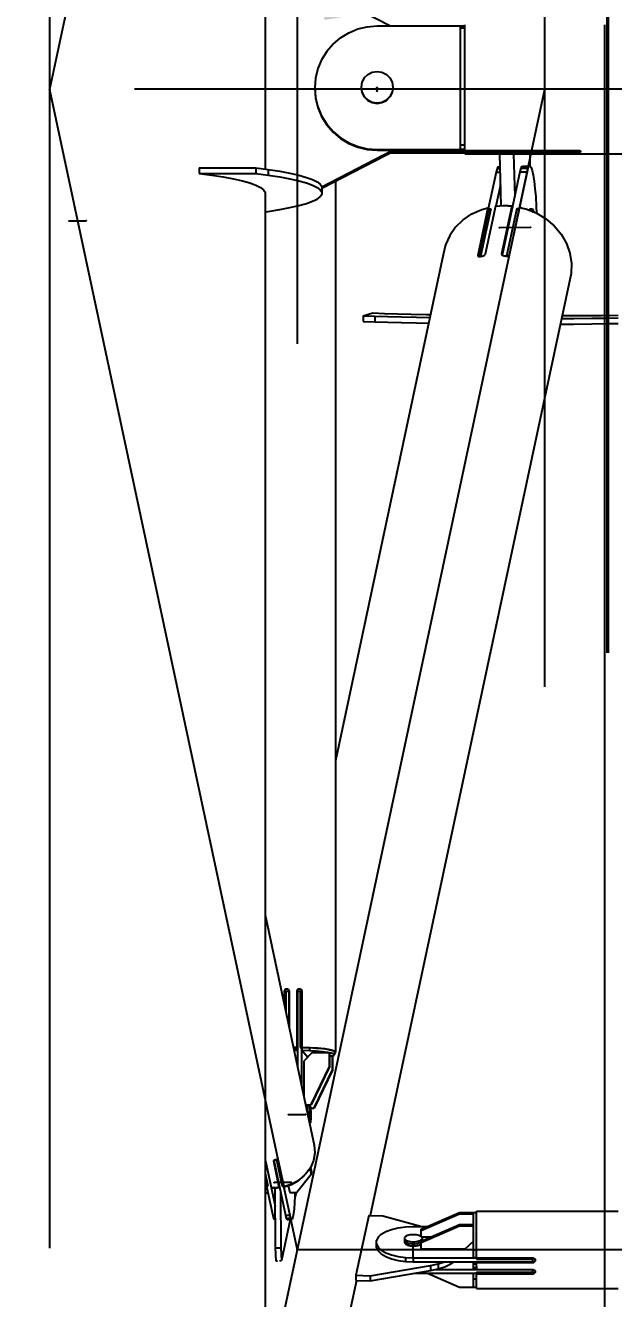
# Model space of a CAD drawing. Header units: millimetres. Extents: x 150209.93 to 150215.05, y 136675.65 to 136679.93.
# Drawn here: x 150213.5067 to 150213.5483, y 136678.5295 to 136678.6194 of the extents above; entities that cross this region are included whole.
import ezdxf

# ---------------------------------------------------------------- set-up
doc = ezdxf.new("R2010")
doc.units = ezdxf.units.MM
doc.header["$LTSCALE"] = 0.25
for name, pattern in [('CENTER', [50.8, 31.75, -6.35, 6.35, -6.35]), ('XKITLINE00', [0]), ('XKITLINE02', [4, 2, -2])]:
    doc.linetypes.add(name, pattern=pattern)
doc.styles.add('ROMANS', font='romans.shx')
doc.dimstyles.new('MD300', dxfattribs={"dimtxt": 2.5, "dimasz": 2.5, "dimexe": 1, "dimexo": 1, "dimgap": 0.5, "dimtad": 1, "dimdec": 1, "dimlfac": 50, "dimrnd": 0.5, "dimdsep": 46, "dimtxsty": 'ROMANS', "dimcen": 1, "dimclrd": 146, "dimclre": 146, "dimclrt": 30, "dimadec": 1, "dimazin": 2, "dimtfac": 1, "dimtdec": 1, "dimtmove": 0, "dimatfit": 1, "dimfxl": 1, "dimtolj": 1, "dimtzin": 0, "dimlwd": -1, "dimlwe": -1, "dimarcsym": 0})

# ---------------------------------------------------------------- blocks, each defined once
blk = doc.blocks.new('çatıı')
at = {"color": 8, "linetype": 'CENTER'}
for p, q in [((22900, 16010.75), (22900, 14354.32)), ((22900, 15740.27), (23075, 14920.27)), ((22987.5, 15330.27), (22900, 14920.27)), ((22987.5, 15330.27), (22987.5, 14510.27)), ((23075, 15209.12), (23075, 13540.01)), ((23430, 14920.27), (22900, 14920.28)), ((23075, 14920.27), (22900, 14100.27)), ((22900, 14920.27), (22987.5, 14510.27)), ((23015.8, 14919.7), (23015.8, 14920.85)), ((22906.93, 14873.77), (22912.9, 14873.84)), ((23070.04, 14871.52), (23059.11, 14871.38)), ((22984.51, 14558.05), (22990.48, 14558.12)), ((22985.4, 14534.13), (22979.43, 14534.05)), ((23342.5, 14510.27), (22987.5, 14510.27)), ((23028.61, 14507.56), (23028.61, 14512.99))]:
    blk.add_line(p, q, dxfattribs=at)
at = {"color": 116, "linetype": 'XKITLINE02', "true_color": 0x136734}
for p, q in [((23097.15, 13721.24), (23097.15, 15406.22)), ((23097.68, 13721.24), (23097.68, 15406.22)), ((23096.3, 14446.09), (23096.3, 14943.1))]:
    blk.add_line(p, q, dxfattribs=at)
at = {"color": 8, "linetype": 'XKITLINE00'}
for p, q in [((22996.2, 14955.25), (23020.56, 14942.67)), ((22976.2, 14950.29), (22976.2, 14892.12)), ((23005.81, 14940.29), (23009, 14941.6)), ((23009, 14941.6), (23012.35, 14942.4)), ((23012.35, 14942.4), (23015.8, 14942.67)), ((23015.8, 14942.67), (23046.8, 14942.67)), ((23045.3, 14902.56), (23045.3, 14942.55)), ((23045.3, 14942.55), (23046.8, 14942.55)), ((23045.3, 14941.98), (23046.8, 14941.98)), ((23046.8, 14939.51), (23046.8, 14943.01)), ((23000.24, 14936.28), (23002.86, 14938.5)), ((23002.86, 14938.5), (23005.81, 14940.29)), ((23046.8, 14898.71), (23046.8, 14939.51)), ((22998, 14933.67), (22996.19, 14930.75)), ((23000.24, 14936.28), (22998, 14933.67)), ((22996.19, 14930.75), (22994.87, 14927.59)), ((22994.07, 14924.26), (22993.8, 14920.85)), ((22994.87, 14927.59), (22994.07, 14924.26)), ((23011.26, 14924.32), (23010.47, 14922.77)), ((23011.26, 14924.32), (23012.5, 14925.54)), ((23012.5, 14925.54), (23014.06, 14926.33)), ((23014.06, 14926.33), (23015.8, 14926.61)), ((23015.8, 14926.61), (23017.53, 14926.33)), ((23017.53, 14926.33), (23019.09, 14925.54)), ((23019.09, 14925.54), (23020.33, 14924.32)), ((23020.33, 14924.32), (23021.12, 14922.77)), ((22993.8, 14920.85), (22993.8, 14920.59)), ((22993.8, 14920.85), (22994.07, 14917.43)), ((22993.81, 14920.72), (22993.8, 14920.59)), ((22993.8, 14920.59), (22994.07, 14917.18)), ((23010.47, 14922.77), (23010.2, 14921.05)), ((23010.2, 14921.05), (23010.47, 14919.33)), ((23010.2, 14920.95), (23010.47, 14919.23)), ((23010.2, 14920.95), (23010.47, 14919.23)), ((23010.2, 14920.85), (23010.47, 14919.13)), ((23010.47, 14919.33), (23011.26, 14917.79)), ((23010.47, 14919.23), (23011.26, 14917.68)), ((23010.47, 14919.23), (23011.26, 14917.68)), ((23010.47, 14919.13), (23011.26, 14917.58)), ((23021.12, 14919.33), (23020.33, 14917.79)), ((23021.12, 14919.23), (23020.33, 14917.68)), ((23021.12, 14919.23), (23020.33, 14917.68)), ((23021.12, 14919.13), (23020.33, 14917.58)), ((23021.12, 14922.77), (23021.4, 14921.05)), ((23021.4, 14921.05), (23021.12, 14919.33)), ((23021.4, 14920.95), (23021.12, 14919.23)), ((23021.4, 14920.95), (23021.12, 14919.23)), ((23021.4, 14920.85), (23021.12, 14919.13)), ((22994.07, 14917.43), (22994.87, 14914.1)), ((22994.07, 14917.18), (22994.87, 14913.85)), ((23011.26, 14917.79), (23012.5, 14916.56)), ((23011.26, 14917.68), (23012.5, 14916.46)), ((23011.26, 14917.68), (23012.5, 14916.46)), ((23011.26, 14917.58), (23012.5, 14916.35)), ((23012.5, 14916.56), (23014.06, 14915.77)), ((23012.5, 14916.46), (23014.06, 14915.67)), ((23012.5, 14916.46), (23014.06, 14915.67)), ((23012.5, 14916.35), (23014.06, 14915.57)), ((23014.06, 14915.77), (23015.8, 14915.5)), ((23014.06, 14915.67), (23015.8, 14915.39)), ((23014.06, 14915.67), (23015.8, 14915.39)), ((23014.06, 14915.57), (23015.8, 14915.29)), ((23015.8, 14915.5), (23017.53, 14915.77)), ((23015.8, 14915.39), (23017.53, 14915.67)), ((23015.8, 14915.39), (23017.53, 14915.67)), ((23015.8, 14915.29), (23017.53, 14915.57)), ((23015.8, 14915.5), (23015.8, 14915.39)), ((23015.8, 14915.39), (23015.8, 14915.29)), ((23017.53, 14915.77), (23019.09, 14916.56)), ((23017.53, 14915.67), (23019.09, 14916.46)), ((23017.53, 14915.67), (23019.09, 14916.46)), ((23017.53, 14915.57), (23019.09, 14916.35)), ((23019.09, 14916.56), (23020.33, 14917.79)), ((23019.09, 14916.46), (23020.33, 14917.68)), ((23019.09, 14916.46), (23020.33, 14917.68)), ((23019.09, 14916.35), (23020.33, 14917.58)), ((22994.87, 14914.1), (22996.19, 14910.94)), ((22994.87, 14913.85), (22996.19, 14910.69)), ((22996.19, 14910.94), (22998, 14908.02)), ((22996.19, 14910.69), (22998, 14907.77)), ((22998, 14908.02), (23000.24, 14905.42)), ((22998, 14907.77), (23000.24, 14905.16)), ((23000.24, 14905.42), (23002.86, 14903.19)), ((23000.24, 14905.16), (23002.86, 14902.94)), ((23002.86, 14903.19), (23005.81, 14901.4)), ((23002.86, 14902.94), (23005.81, 14901.15)), ((23005.81, 14901.4), (23009, 14900.09)), ((23005.81, 14901.15), (23009, 14899.84)), ((23045.3, 14899.17), (23045.3, 14902.56)), ((22996.23, 14885.83), (23021.3, 14898.77)), ((22996.23, 14885.32), (23022.29, 14898.77)), ((23009, 14900.09), (23012.35, 14899.3)), ((23009, 14899.84), (23012.35, 14899.04)), ((23012.35, 14899.3), (23012.35, 14899.04)), ((23012.35, 14899.3), (23015.8, 14899.03)), ((23012.35, 14899.04), (23015.8, 14898.77)), ((23015.8, 14899.03), (23046.8, 14899.03)), ((23015.8, 14899.03), (23015.8, 14898.77)), ((23015.8, 14898.77), (23046.8, 14898.77)), ((23020.56, 14897.88), (23046.8, 14897.88)), ((23021.05, 14898.14), (23045.3, 14898.14)), ((23045.3, 14900.61), (23046.8, 14900.61)), ((23045.3, 14899.17), (23046.8, 14899.17)), ((23045.3, 14897.99), (23045.3, 14898.76)), ((23045.3, 14898.54), (23046.8, 14898.54)), ((23045.3, 14898.29), (23046.8, 14898.29)), ((23045.3, 14897.99), (23045.3, 14897.93)), ((23045.3, 14897.99), (23046.8, 14897.99)), ((23045.3, 14897.93), (23046.8, 14897.93)), ((23046.8, 14897.61), (23046.8, 14898.71)), ((23046.8, 14898.71), (23086.8, 14898.71)), ((23046.8, 14898.71), (23046.8, 14898.54)), ((23046.8, 14898.12), (23086.8, 14898.12)), ((23046.8, 14897.61), (23046.8, 14897.51)), ((23046.8, 14897.51), (23086.8, 14897.51)), ((23059.11, 14897.51), (23059.59, 14879.17)), ((23064.08, 14897.51), (23064.47, 14882.4)), ((23069.81, 14897.51), (23069.88, 14893.17)), ((23086.8, 14898.71), (23086.8, 14898.12)), ((23086.8, 14898.71), (23087.11, 14898.69)), ((23086.8, 14898.12), (23087.11, 14898.13)), ((23086.8, 14897.51), (23087.11, 14897.51)), ((23087.11, 14898.69), (23087.11, 14898.13)), ((23087.11, 14898.69), (23087.39, 14898.64)), ((23087.11, 14898.13), (23087.39, 14898.16)), ((23087.11, 14897.51), (23087.39, 14897.51)), ((23087.39, 14898.64), (23087.63, 14898.56)), ((23087.39, 14898.16), (23087.63, 14898.21)), ((23087.39, 14897.51), (23087.63, 14897.5)), ((23087.47, 14897.5), (23087.63, 14897.49)), ((23087.63, 14898.56), (23087.8, 14898.46)), ((23087.63, 14898.21), (23087.8, 14898.26)), ((23087.63, 14897.5), (23087.8, 14897.49)), ((23087.63, 14897.49), (23087.8, 14897.45)), ((23087.8, 14898.46), (23087.88, 14898.39)), ((23087.8, 14898.26), (23087.88, 14898.33)), ((23087.8, 14897.49), (23087.88, 14897.48)), ((23087.8, 14897.45), (23087.88, 14897.46)), ((23087.8, 14897.45), (23242.19, 14897.45)), ((23087.88, 14898.39), (23087.88, 14898.33)), ((23087.88, 14897.48), (23087.88, 14897.46)), ((22952.88, 14892.56), (22972.88, 14892.56)), ((22952.88, 14892.56), (22952.88, 14890.57)), ((22972.88, 14892.56), (22977.34, 14891.96)), ((22972.88, 14892.56), (22972.88, 14890.57)), ((22977.34, 14891.96), (22981.4, 14891.32)), ((22977.34, 14891.96), (22977.34, 14889.98)), ((23058.23, 14892.28), (23057.89, 14891.04)), ((23058.59, 14892.95), (23058.23, 14892.28)), ((23058.23, 14892.28), (23059.24, 14892.29)), ((23058.59, 14892.95), (23058.97, 14893.04)), ((23058.97, 14893.04), (23059.22, 14893.04)), ((23066.68, 14892.39), (23066.34, 14891.15)), ((23067.04, 14893.06), (23066.68, 14892.39)), ((23066.68, 14892.39), (23069.17, 14892.42)), ((23067.04, 14893.06), (23067.42, 14893.14)), ((23067.42, 14893.14), (23069.91, 14893.18)), ((23069.17, 14892.42), (23068.83, 14891.18)), ((23069.53, 14893.09), (23069.17, 14892.42)), ((23069.53, 14893.09), (23069.91, 14893.18)), ((23069.91, 14893.18), (23070.29, 14892.67)), ((23070.29, 14892.67), (23070.66, 14891.58)), ((22952.88, 14890.57), (22957.34, 14889.98)), ((22952.88, 14890.57), (22972.88, 14890.57)), ((22957.34, 14889.98), (22961.4, 14889.34)), ((22961.4, 14889.34), (22965.01, 14888.66)), ((22965.01, 14888.66), (22968.16, 14887.94)), ((22968.16, 14887.94), (22970.81, 14887.19)), ((22970.81, 14887.19), (22972.96, 14886.41)), ((22972.88, 14890.57), (22977.34, 14889.98)), ((22977.34, 14889.98), (22981.4, 14889.34)), ((22981.4, 14891.32), (22985.01, 14890.64)), ((22981.4, 14889.34), (22985.01, 14888.66)), ((22985.01, 14890.64), (22988.16, 14889.92)), ((22985.01, 14888.66), (22988.16, 14887.94)), ((22988.16, 14889.92), (22990.81, 14889.17)), ((22988.16, 14887.94), (22990.81, 14887.19)), ((22990.81, 14889.17), (22992.96, 14888.4)), ((22990.81, 14887.19), (22992.96, 14886.41)), ((22992.96, 14888.4), (22994.59, 14887.6)), ((22994.59, 14887.6), (22995.68, 14886.79)), ((23001.07, 14887.82), (23001.07, 14580.4)), ((23057.89, 14891.04), (23055.13, 14878.1)), ((23057.89, 14891.04), (23059.28, 14891.06)), ((23066.34, 14891.15), (23060.06, 14861.73)), ((23068.83, 14891.18), (23066.14, 14878.58)), ((23066.34, 14891.15), (23068.83, 14891.18)), ((23070.66, 14891.58), (23071.02, 14889.95)), ((23071.02, 14889.95), (23071.35, 14887.82)), ((23071.35, 14887.82), (23071.64, 14885.24)), ((22972.96, 14886.41), (22974.59, 14885.62)), ((22974.59, 14885.62), (22975.68, 14884.81)), ((22975.68, 14884.81), (22976.23, 14883.99)), ((22976.2, 14884.03), (22976.2, 14354.32)), ((22976.23, 14883.16), (22976.2, 14883.12)), ((22976.23, 14883.99), (22976.23, 14883.16)), ((22992.96, 14886.41), (22994.59, 14885.62)), ((22994.59, 14885.62), (22995.68, 14884.81)), ((22995.68, 14886.79), (22996.23, 14885.97)), ((22995.68, 14884.81), (22996.23, 14883.99)), ((22996.23, 14883.16), (22995.68, 14882.35)), ((22996.23, 14885.97), (22996.23, 14883.99)), ((22996.23, 14883.99), (22996.23, 14883.16)), ((23059.4, 14886.48), (23057.79, 14878.96)), ((23071.64, 14885.24), (23071.89, 14882.28)), ((22981.4, 14877.81), (22985.01, 14878.49)), ((22985.01, 14878.49), (22988.16, 14879.21)), ((22988.16, 14879.21), (22990.81, 14879.96)), ((22990.81, 14879.96), (22992.96, 14880.74)), ((22992.96, 14880.74), (22994.59, 14881.53)), ((22994.59, 14881.53), (22995.68, 14882.35)), ((23055.01, 14878.43), (23051.4, 14861.52)), ((23052.84, 14877.87), (23055.01, 14878.43)), ((23057.66, 14878.95), (23054.05, 14862.04)), ((23055.01, 14878.43), (23055.18, 14878.49)), ((23055.01, 14878.43), (23055.07, 14877.4)), ((23055.18, 14878.49), (23055.04, 14877.86)), ((23055.18, 14878.49), (23055.19, 14878.37)), ((23057.66, 14878.95), (23060.53, 14879.21)), ((23057.83, 14879), (23059.26, 14879.15)), ((23057.83, 14879), (23057.83, 14878.96)), ((23059.26, 14879.15), (23059.25, 14879.09)), ((23059.26, 14879.15), (23060.38, 14879.2)), ((23063.43, 14879.02), (23059.82, 14862.11)), ((23060.53, 14879.21), (23063.43, 14879.02)), ((23060.53, 14879.21), (23060.71, 14879.21)), ((23060.71, 14879.21), (23062.15, 14879.19)), ((23065.22, 14878.23), (23061.61, 14861.33)), ((23062.15, 14879.19), (23062.14, 14879.11)), ((23062.15, 14879.19), (23063.6, 14879.08)), ((23066.14, 14878.57), (23062.54, 14861.66)), ((23063.43, 14879.02), (23063.49, 14878.02)), ((23063.6, 14879.08), (23063.47, 14878.44)), ((23063.47, 14878.44), (23063.5, 14877.85)), ((23063.6, 14879.08), (23063.64, 14878.48)), ((23065.22, 14878.23), (23066.07, 14878.24)), ((23065.22, 14878.23), (23065.99, 14877.85)), ((23066.14, 14878.57), (23068.38, 14878.06)), ((23066.32, 14878.63), (23066.3, 14878.54)), ((23066.32, 14878.63), (23067.63, 14878.23)), ((23071.89, 14882.28), (23072.09, 14879.03)), ((23072.09, 14879.03), (23072.2, 14876.5)), ((22976.2, 14877.02), (22977.34, 14877.17)), ((22977.34, 14877.17), (22981.4, 14877.81)), ((23043.59, 14871.59), (23046.23, 14874.18)), ((23046.23, 14874.18), (23049.34, 14876.29)), ((23049.34, 14876.29), (23052.84, 14877.87)), ((23055.07, 14877.4), (23051.62, 14861.24)), ((23055.16, 14877.65), (23051.65, 14861.24)), ((23055.98, 14878.11), (23052.38, 14861.25)), ((23055.04, 14877.86), (23055.08, 14877.29)), ((23055.13, 14878.1), (23055.98, 14878.11)), ((23055.13, 14878.1), (23055.16, 14877.65)), ((23055.16, 14877.65), (23055.98, 14878.11)), ((23063.49, 14878.02), (23060.02, 14861.76)), ((23068.38, 14878.06), (23072.06, 14876.59)), ((23068.93, 14877.85), (23069.8, 14877.58)), ((23069.84, 14878.01), (23069.71, 14877.61)), ((23069.8, 14877.58), (23069.78, 14877.5)), ((23069.8, 14877.58), (23071.02, 14877.01)), ((23069.84, 14878.01), (23070.02, 14878.09)), ((23069.97, 14877.5), (23070.47, 14877.51)), ((23070.02, 14878.09), (23070.82, 14878.1)), ((23070.47, 14877.51), (23070.43, 14877.28)), ((23070.64, 14878.02), (23070.47, 14877.51)), ((23070.64, 14878.02), (23070.82, 14878.1)), ((23070.82, 14878.1), (23071, 14877.73)), ((23071, 14877.73), (23071.17, 14876.95)), ((23072.06, 14876.59), (23075.44, 14874.56)), ((23072.65, 14876.24), (23073.06, 14876.04)), ((23073.06, 14876.04), (23073.8, 14875.54)), ((23075.44, 14874.56), (23078.4, 14872.04)), ((23043.59, 14871.59), (23041.5, 14868.61)), ((23078.4, 14872.04), (23080.85, 14869.11)), ((23040.02, 14865.32), (23039.22, 14861.82)), ((23041.5, 14868.61), (23040.02, 14865.32)), ((23080.85, 14869.11), (23082.73, 14865.86)), ((23082.73, 14865.86), (23083.97, 14862.39)), ((23039.22, 14861.82), (23001.07, 14683.08)), ((23039.22, 14861.82), (23039.2, 14861.47)), ((23051.4, 14861.52), (23051.41, 14861.38)), ((23051.41, 14861.38), (23051.52, 14861.28)), ((23051.52, 14861.28), (23051.7, 14861.22)), ((23051.7, 14861.22), (23051.95, 14861.2)), ((23051.95, 14861.2), (23052.26, 14861.23)), ((23052.26, 14861.23), (23052.6, 14861.3)), ((23052.6, 14861.3), (23052.88, 14861.38)), ((23052.88, 14861.38), (23052.95, 14861.39)), ((23052.95, 14861.39), (23053.28, 14861.48)), ((23053.28, 14861.48), (23053.58, 14861.6)), ((23053.58, 14861.6), (23053.81, 14861.73)), ((23053.81, 14861.73), (23053.98, 14861.88)), ((23054.05, 14862.04), (23053.98, 14861.88)), ((23059.82, 14862.11), (23059.84, 14861.96)), ((23059.84, 14861.96), (23059.94, 14861.81)), ((23059.94, 14861.81), (23060.13, 14861.68)), ((23060.13, 14861.68), (23060.39, 14861.57)), ((23060.39, 14861.57), (23060.7, 14861.49)), ((23060.7, 14861.49), (23060.77, 14861.48)), ((23060.77, 14861.48), (23061.05, 14861.4)), ((23061.05, 14861.4), (23061.41, 14861.34)), ((23061.41, 14861.34), (23061.75, 14861.32)), ((23061.75, 14861.32), (23062.05, 14861.35)), ((23062.05, 14861.35), (23062.29, 14861.42)), ((23062.29, 14861.42), (23062.46, 14861.53)), ((23062.54, 14861.66), (23062.46, 14861.53)), ((23083.97, 14862.39), (23084.53, 14858.8)), ((23084.53, 14858.8), (23084.41, 14855.2)), ((23084.41, 14855.2), (23013.39, 14522.41)), ((23010.9, 14840.31), (23014.32, 14841.29)), ((23010.9, 14840.31), (23015.03, 14840.15)), ((23010.9, 14840.31), (23010.9, 14838.31)), ((23010.9, 14838.31), (23015.03, 14838.15)), ((23014.32, 14841.29), (23018.45, 14841.12)), ((23015.03, 14840.15), (23019.57, 14840)), ((23015.03, 14840.15), (23015.03, 14838.15)), ((23015.03, 14838.15), (23019.57, 14838)), ((23018.45, 14841.12), (23022.99, 14840.97)), ((23019.57, 14840), (23024.48, 14839.86)), ((23019.57, 14838), (23024.48, 14837.86)), ((23022.99, 14840.97), (23027.9, 14840.84)), ((23024.48, 14839.86), (23029.73, 14839.74)), ((23024.48, 14837.86), (23029.73, 14837.74)), ((23027.9, 14840.84), (23033.15, 14840.71)), ((23029.73, 14839.74), (23034.55, 14839.65)), ((23029.73, 14837.74), (23034.12, 14837.66)), ((23033.15, 14840.71), (23034.77, 14840.68)), ((23081.03, 14839.35), (23085.4, 14839.37)), ((23081.24, 14840.32), (23082.42, 14840.32)), ((23082.42, 14840.32), (23088.82, 14840.35)), ((23085.4, 14839.37), (23091.7, 14839.42)), ((23088.82, 14840.35), (23095.12, 14840.39)), ((23091.7, 14839.42), (23097.86, 14839.48)), ((23095.12, 14840.39), (23101, 14840.46)), ((23097.86, 14839.48), (23101, 14839.53)), ((23080.6, 14837.35), (23085.4, 14837.37)), ((23085.4, 14837.37), (23091.7, 14837.42)), ((23091.7, 14837.42), (23097.86, 14837.49)), ((23097.86, 14837.49), (23101, 14837.53)), ((22976.2, 14628.62), (22993.56, 14547.26)), ((22983.07, 14601.89), (22983.01, 14601.62)), ((22983.01, 14601.62), (22983.08, 14601.55)), ((22983.01, 14601.62), (22983.01, 14596.68)), ((22983.17, 14602.13), (22983.07, 14601.89)), ((22983.12, 14601.81), (22983.08, 14601.55)), ((22983.08, 14601.55), (22983.08, 14596.37)), ((22983.23, 14602.05), (22983.12, 14601.81)), ((22983.16, 14601.57), (22983.58, 14601.61)), ((22983.16, 14601.57), (22983.16, 14596)), ((22983.35, 14602.32), (22983.19, 14602.15)), ((22983.27, 14602.09), (22983.23, 14602.05)), ((22983.42, 14602.25), (22983.27, 14602.09)), ((22983.35, 14602.32), (22983.59, 14602.44)), ((22983.42, 14602.25), (22983.65, 14602.37)), ((22983.58, 14601.61), (22984.62, 14601.62)), ((22983.58, 14601.61), (22983.58, 14594.02)), ((22983.59, 14602.44), (22983.85, 14602.49)), ((22983.65, 14602.37), (22983.91, 14602.42)), ((22983.85, 14602.49), (22984.1, 14602.46)), ((22983.91, 14602.42), (22984.17, 14602.39)), ((22984.1, 14602.46), (22984.34, 14602.34)), ((22984.17, 14602.39), (22984.4, 14602.27)), ((22984.34, 14602.34), (22984.52, 14602.16)), ((22984.52, 14602.16), (22984.64, 14601.93)), ((22984.62, 14601.62), (22984.68, 14601.56)), ((22984.62, 14601.62), (22984.62, 14589.14)), ((22984.64, 14601.93), (22984.68, 14601.67)), ((22984.68, 14601.67), (22984.68, 14588.86)), ((22987.51, 14601.97), (22987.47, 14601.71)), ((22987.47, 14601.71), (22987.53, 14601.63)), ((22987.47, 14601.71), (22987.47, 14581.85)), ((22987.63, 14602.2), (22987.51, 14601.97)), ((22987.51, 14601.97), (22987.57, 14601.89)), ((22987.57, 14601.89), (22987.53, 14601.63)), ((22987.53, 14601.63), (22987.53, 14581.78)), ((22987.69, 14602.13), (22987.57, 14601.89)), ((22987.61, 14601.66), (22988.65, 14601.67)), ((22987.61, 14601.66), (22987.61, 14575.16)), ((22987.63, 14602.2), (22987.82, 14602.39)), ((22987.69, 14602.13), (22987.88, 14602.32)), ((22987.82, 14602.39), (22988.06, 14602.51)), ((22987.88, 14602.32), (22988.12, 14602.44)), ((22988.06, 14602.51), (22988.32, 14602.55)), ((22988.12, 14602.44), (22988.38, 14602.48)), ((22988.32, 14602.55), (22988.58, 14602.51)), ((22988.38, 14602.48), (22988.65, 14602.44)), ((22988.58, 14602.51), (22988.82, 14602.39)), ((22988.65, 14602.44), (22988.89, 14602.32)), ((22988.65, 14601.67), (22989.12, 14601.65)), ((22988.65, 14601.67), (22988.65, 14581.82)), ((22988.82, 14602.39), (22989.01, 14602.2)), ((22989.01, 14602.2), (22989.11, 14601.96)), ((22989.11, 14601.96), (22989.18, 14601.7)), ((22989.12, 14601.65), (22989.18, 14601.59)), ((22989.12, 14601.65), (22989.12, 14581.79)), ((22989.18, 14601.7), (22989.18, 14581.85)), ((22986.18, 14581.85), (22987.47, 14581.85)), ((22986.19, 14581.8), (22986.8, 14581.81)), ((22986.8, 14581.81), (22986.8, 14580.82)), ((22986.8, 14581.81), (22987.5, 14581.81)), ((22987.47, 14581.85), (22987.53, 14581.78)), ((22987.5, 14581.81), (22987.5, 14580.82)), ((22987.5, 14581.81), (22987.61, 14581.69)), ((22988.65, 14581.82), (22989.1, 14581.82)), ((22989.1, 14581.82), (22989.12, 14581.79)), ((22989.1, 14581.82), (22989.1, 14568.17)), ((22989.18, 14581.85), (22989.22, 14581.8)), ((22989.18, 14581.85), (22992.09, 14581.76)), ((22989.22, 14581.8), (22989.22, 14580.81)), ((22989.22, 14581.8), (22991.86, 14581.72)), ((22991.86, 14581.72), (22991.86, 14580.73)), ((22991.86, 14581.72), (22994.32, 14581.58)), ((22992.09, 14581.76), (22994.83, 14581.6)), ((22994.32, 14581.58), (22996.49, 14581.39)), ((22994.83, 14581.6), (22997.21, 14581.37)), ((22996.49, 14581.39), (22998.29, 14581.15)), ((22997.21, 14581.37), (22999.1, 14581.09)), ((22986.4, 14580.81), (22986.8, 14580.82)), ((22986.8, 14580.82), (22987.5, 14580.82)), ((22986.94, 14578.27), (22987.49, 14577.64)), ((22987.38, 14577.77), (22987.38, 14576.19)), ((22987.49, 14577.64), (22987.61, 14577.65)), ((22987.5, 14580.82), (22987.61, 14580.7)), ((22989.22, 14580.81), (22991.34, 14578.41)), ((22989.22, 14580.81), (22991.86, 14580.73)), ((22992.88, 14579.96), (22989.9, 14576.95)), ((22989.9, 14576.95), (22989.9, 14564.41)), ((22991.86, 14580.73), (22994.32, 14580.59)), ((22992.88, 14579.96), (22998.85, 14580.04)), ((22994.32, 14580.59), (22996.49, 14580.4)), ((22996.49, 14580.4), (22998.29, 14580.15)), ((22998.29, 14581.15), (22999.63, 14580.86)), ((22998.29, 14580.15), (22998.83, 14580.04)), ((22998.85, 14580.04), (22998.95, 14579.92)), ((22998.85, 14580.04), (22998.85, 14575.07)), ((22998.85, 14580.03), (22999.63, 14579.87)), ((22998.95, 14579.92), (22998.95, 14574.96)), ((22998.95, 14578.84), (22999.9, 14578.85)), ((22999.1, 14581.09), (23000.41, 14580.75)), ((22999.63, 14580.86), (23000.46, 14580.55)), ((22999.63, 14579.87), (23000.46, 14579.56)), ((22999.9, 14578.85), (23000.01, 14578.73)), ((22999.9, 14578.85), (22999.9, 14573.88)), ((23000, 14578.73), (23000.47, 14578.91)), ((23000.01, 14578.73), (23000.01, 14573.76)), ((23000.41, 14580.75), (23001.07, 14580.4)), ((23000.46, 14580.55), (23000.75, 14580.23)), ((23000.46, 14579.56), (23000.75, 14579.24)), ((23000.75, 14579.24), (23000.47, 14578.91)), ((23000.75, 14580.23), (23000.75, 14579.24)), ((23000.75, 14579.88), (23001.05, 14580.03)), ((23001.07, 14580.4), (23001.05, 14580.03)), ((22998.85, 14575.07), (22992.38, 14561.59)), ((22998.95, 14574.96), (22992.49, 14561.47)), ((22999.9, 14573.88), (22993.44, 14560.4)), ((23000.01, 14573.76), (22993.54, 14560.28)), ((22998.85, 14575.07), (22998.95, 14574.96)), ((22999.9, 14573.88), (23000.01, 14573.76)), ((22990.51, 14561.57), (22992.38, 14561.59)), ((22990.53, 14561.45), (22992.49, 14561.47)), ((22990.58, 14561.22), (22991.22, 14561.23)), ((22990.95, 14561.45), (22990.95, 14561.22)), ((22990.97, 14559.53), (22990.96, 14559.42)), ((22990.97, 14559.53), (22990.96, 14559.42)), ((22990.99, 14559.99), (22990.97, 14559.53)), ((22990.99, 14559.99), (22990.97, 14559.53)), ((22991.02, 14560.39), (22990.99, 14559.99)), ((22991.02, 14560.39), (22990.99, 14559.99)), ((22991.06, 14560.73), (22991.02, 14560.39)), ((22991.06, 14560.73), (22991.02, 14560.39)), ((22991.11, 14560.98), (22991.06, 14560.73)), ((22991.11, 14560.98), (22991.06, 14560.73)), ((22991.16, 14561.15), (22991.11, 14560.98)), ((22991.16, 14561.15), (22991.11, 14560.98)), ((22991.22, 14561.23), (22991.16, 14561.15)), ((22991.22, 14561.23), (22991.16, 14561.15)), ((22991.22, 14561.23), (22992.01, 14561.24)), ((22991.75, 14559.04), (22991.74, 14558.51)), ((22991.76, 14559.54), (22991.75, 14559.04)), ((22991.79, 14560), (22991.76, 14559.54)), ((22991.82, 14560.4), (22991.79, 14560)), ((22991.86, 14560.74), (22991.82, 14560.4)), ((22991.91, 14560.99), (22991.86, 14560.74)), ((22991.96, 14561.16), (22991.91, 14560.99)), ((22992.01, 14561.24), (22991.96, 14561.16)), ((22992.01, 14561.24), (22992.07, 14561.22)), ((22992.07, 14561.22), (22992.13, 14561.11)), ((22992.13, 14561.11), (22992.18, 14560.91)), ((22992.18, 14560.91), (22992.23, 14560.62)), ((22992.23, 14560.62), (22992.28, 14560.26)), ((22992.26, 14560.38), (22993.44, 14560.4)), ((22992.28, 14560.26), (22993.54, 14560.28)), ((22992.28, 14560.26), (22992.32, 14559.84)), ((22992.32, 14559.84), (22992.35, 14559.36)), ((22992.35, 14559.36), (22992.38, 14558.85)), ((22992.38, 14561.59), (22992.49, 14561.47)), ((22992.38, 14558.85), (22992.39, 14558.31)), ((22993.44, 14560.4), (22993.54, 14560.28)), ((22991.16, 14558.51), (22991.74, 14558.51)), ((22991.74, 14558.51), (22991.75, 14557.97)), ((22991.75, 14557.97), (22991.76, 14557.44)), ((22991.76, 14557.44), (22991.79, 14556.92)), ((22991.79, 14556.92), (22991.82, 14556.45)), ((22991.82, 14556.45), (22991.86, 14556.02)), ((22991.86, 14556.02), (22991.91, 14555.66)), ((22991.89, 14555.06), (22992.07, 14555.07)), ((22991.9, 14555.05), (22992.13, 14555.05)), ((22991.91, 14555.66), (22991.96, 14555.38)), ((22991.96, 14555.38), (22992.01, 14555.18)), ((22992.01, 14555.18), (22992.07, 14555.07)), ((22992.07, 14555.07), (22992.13, 14555.05)), ((22992.18, 14555.12), (22992.13, 14555.05)), ((22992.23, 14555.29), (22992.18, 14555.12)), ((22992.28, 14555.55), (22992.23, 14555.29)), ((22992.32, 14555.88), (22992.28, 14555.55)), ((22992.35, 14556.28), (22992.32, 14555.88)), ((22992.38, 14556.74), (22992.35, 14556.28)), ((22992.39, 14557.25), (22992.38, 14556.74)), ((22992.39, 14558.31), (22992.4, 14557.77)), ((22992.4, 14557.77), (22992.39, 14557.25)), ((22993.56, 14547.26), (22993.79, 14544.57)), ((22976.2, 14541.85), (22976.28, 14541.78)), ((22976.28, 14541.78), (22976.35, 14541.66)), ((22976.33, 14541.69), (22979.73, 14525.77)), ((22976.35, 14541.66), (22978.32, 14532.42)), ((22979.15, 14541.82), (22979.13, 14541.69)), ((22979.13, 14541.69), (22981.1, 14532.45)), ((22979.24, 14541.94), (22979.15, 14541.82)), ((22979.22, 14541.91), (22981.13, 14532.98)), ((22979.24, 14541.94), (22979.41, 14542.05)), ((22979.26, 14541.96), (22983.42, 14522.49)), ((22979.4, 14542.05), (22980.29, 14542.06)), ((22979.41, 14542.05), (22979.64, 14542.13)), ((22979.64, 14542.13), (22979.9, 14542.18)), ((22979.9, 14542.18), (22980.16, 14542.19)), ((22980.16, 14542.19), (22980.41, 14542.16)), ((22980.29, 14542.06), (22980.46, 14542.15)), ((22980.29, 14542.06), (22982.26, 14532.81)), ((22980.41, 14542.16), (22980.62, 14542.1)), ((22980.62, 14542.1), (22980.74, 14542)), ((22980.74, 14542), (22980.83, 14541.9)), ((22980.83, 14541.9), (22982.8, 14532.66)), ((22993.33, 14541.87), (22992.22, 14539.3)), ((22993.79, 14544.57), (22993.33, 14541.87)), ((22976.2, 14537.42), (22977.19, 14532.75)), ((22992.53, 14536.9), (22987.4, 14530.58)), ((22987.86, 14534.66), (22989.9, 14536.33)), ((22988.28, 14535.04), (22990.51, 14536.99)), ((22990.3, 14536.8), (22989.9, 14536.33)), ((22992.22, 14539.3), (22990.51, 14536.99)), ((22991.55, 14538.31), (22991, 14537.66)), ((22991.69, 14538.58), (22991.55, 14538.31)), ((22992.07, 14539.09), (22992.53, 14536.9)), ((22992.24, 14539.34), (22992.57, 14537.79)), ((22992.57, 14537.79), (22992.53, 14536.9)), ((22976.2, 14535.58), (22976.75, 14532.98)), ((22976.2, 14535.31), (22976.66, 14533.14)), ((22976.2, 14534.64), (22976.64, 14532.58)), ((22976.2, 14532.71), (22976.64, 14532.58)), ((22976.2, 14532.64), (22976.75, 14532.47)), ((22976.66, 14533.14), (22976.64, 14532.58)), ((22976.67, 14533.36), (22976.65, 14532.94)), ((22976.65, 14532.94), (22976.75, 14532.47)), ((22976.75, 14532.98), (22976.74, 14532.74)), ((22976.74, 14532.74), (22977.19, 14532.75)), ((22976.74, 14532.74), (22978.94, 14522.44)), ((22976.75, 14532.98), (22977.19, 14532.75)), ((22976.76, 14532.67), (22976.75, 14532.47)), ((22978.32, 14532.42), (22979.7, 14532.29)), ((22978.39, 14532.41), (22978.43, 14532.24)), ((22978.43, 14532.24), (22979.12, 14532.19)), ((22979.09, 14532.35), (22979.12, 14532.19)), ((22979.12, 14532.19), (22979.82, 14532.19)), ((22979.7, 14532.29), (22981.1, 14532.45)), ((22979.71, 14532.19), (22979.76, 14510.96)), ((22979.82, 14532.19), (22980.52, 14532.21)), ((22980.48, 14532.38), (22980.52, 14532.21)), ((22980.52, 14532.21), (22981.21, 14532.27)), ((22981.13, 14532.98), (22981.1, 14532.45)), ((22981.13, 14533.19), (22981.11, 14532.73)), ((22981.11, 14532.73), (22981.21, 14532.27)), ((22981.23, 14532.73), (22981.21, 14532.27)), ((22982.26, 14532.81), (22982.72, 14533.05)), ((22982.26, 14532.81), (22982.71, 14532.82)), ((22982.72, 14533.05), (22982.71, 14532.82)), ((22982.71, 14532.82), (22984.91, 14522.51)), ((22982.8, 14532.66), (22985.64, 14533.57)), ((22982.89, 14532.68), (22982.91, 14532.55)), ((22982.91, 14532.55), (22985.5, 14533.39)), ((22984.39, 14533.03), (22984.91, 14530.55)), ((22985.47, 14533.51), (22985.5, 14533.39)), ((22985.5, 14533.39), (22987.86, 14534.66)), ((22985.64, 14533.57), (22988.28, 14535.04)), ((22976.2, 14530.65), (22976.46, 14530.44)), ((22976.46, 14530.44), (22977.23, 14530.45)), ((22981.7, 14530.53), (22981.75, 14510.99)), ((22984.91, 14530.55), (22987.4, 14530.58)), ((22986.73, 14529.32), (22986.63, 14526.89)), ((22987.14, 14530.57), (22986.7, 14528.49)), ((22986.75, 14530.57), (22986.73, 14529.32)), ((22986.27, 14523.08), (22986.03, 14521.86)), ((22986.47, 14524.78), (22986.27, 14523.08)), ((22986.63, 14526.89), (22986.47, 14524.78)), ((23031.41, 14517.59), (23044.91, 14523.48)), ((23031.41, 14517.17), (23044.91, 14523.05)), ((23044.91, 14523.48), (23044.91, 14523.05)), ((23044.91, 14523.48), (23049.91, 14523.48)), ((23044.91, 14523.05), (23049.91, 14523.05)), ((23049.91, 14523.49), (23050.91, 14523.49)), ((23049.91, 14523.48), (23049.91, 14523.46)), ((23049.91, 14523.46), (23049.91, 14523.41)), ((23049.91, 14518.82), (23049.91, 14523.41)), ((23050.91, 14523.92), (23101, 14523.92)), ((23050.91, 14507.44), (23050.91, 14523.92)), ((22978.94, 14522.44), (22979.73, 14522.45)), ((22978.94, 14522.44), (22979.22, 14521.43)), ((22979.22, 14521.43), (22979.74, 14521.44)), ((22979.22, 14521.43), (22979.51, 14520.98)), ((22979.51, 14520.98), (22979.74, 14520.98)), ((22985.12, 14521.05), (22982.03, 14506.46)), ((22983.42, 14522.49), (22984.91, 14522.51)), ((22983.42, 14522.49), (22983.7, 14521.49)), ((22983.7, 14521.49), (22985.19, 14521.51)), ((22983.7, 14521.49), (22983.98, 14521.04)), ((22983.98, 14521.04), (22985.48, 14521.05)), ((22984.91, 14522.51), (22985.19, 14521.51)), ((22985.19, 14521.51), (22985.48, 14521.05)), ((22985.48, 14521.05), (22985.76, 14521.17)), ((22986.03, 14521.86), (22985.76, 14521.17)), ((23012.84, 14522.43), (23008.33, 14501.29)), ((23012.84, 14522.43), (23017.82, 14522.24)), ((23017.82, 14522.24), (23031.62, 14518.55)), ((23023.28, 14518.07), (23025.89, 14518.43)), ((23025.89, 14518.43), (23028.61, 14518.55)), ((23028.61, 14518.55), (23033.62, 14518.55)), ((23031.41, 14513.34), (23044.91, 14519.23)), ((23031.41, 14512.92), (23044.91, 14518.81)), ((23044.91, 14519.23), (23044.91, 14518.81)), ((23044.91, 14519.23), (23049.91, 14519.23)), ((23044.91, 14518.81), (23049.91, 14518.81)), ((23049.91, 14518.82), (23049.91, 14518.81)), ((23049.91, 14518.81), (23049.91, 14518.79)), ((23049.91, 14513.02), (23049.91, 14518.79)), ((23016.15, 14514.71), (23015.58, 14513.57)), ((23016.15, 14514.71), (23017.27, 14515.77)), ((23017.27, 14515.77), (23018.88, 14516.71)), ((23018.88, 14516.71), (23020.91, 14517.49)), ((23020.91, 14517.49), (23023.28, 14518.07)), ((23025.56, 14514.67), (23025.51, 14514.44)), ((23025.51, 14514.44), (23025.56, 14514.21)), ((23025.51, 14514.44), (23025.51, 14513.72)), ((23025.7, 14514.89), (23025.56, 14514.67)), ((23025.56, 14514.21), (23025.7, 14513.99)), ((23025.7, 14514.89), (23025.93, 14515.1)), ((23025.7, 14513.99), (23025.93, 14513.78)), ((23025.93, 14515.1), (23026.24, 14515.29)), ((23026.24, 14515.29), (23026.62, 14515.45)), ((23026.62, 14515.45), (23027.06, 14515.58)), ((23027.06, 14515.58), (23027.55, 14515.68)), ((23027.55, 14515.68), (23028.07, 14515.74)), ((23028.07, 14515.74), (23028.61, 14515.76)), ((23028.61, 14515.76), (23029.15, 14515.74)), ((23029.15, 14515.74), (23029.67, 14515.68)), ((23029.67, 14515.68), (23030.16, 14515.58)), ((23030.16, 14515.58), (23030.61, 14515.45)), ((23030.61, 14515.45), (23030.99, 14515.29)), ((23030.99, 14515.29), (23031.3, 14515.1)), ((23031.3, 14515.1), (23031.53, 14514.89)), ((23031.3, 14513.78), (23031.53, 14513.99)), ((23031.41, 14514.99), (23031.41, 14517.59)), ((23031.51, 14514.9), (23034.98, 14514.9)), ((23031.53, 14514.89), (23031.67, 14514.67)), ((23031.67, 14514.21), (23031.53, 14513.99)), ((23031.67, 14514.67), (23031.71, 14514.44)), ((23031.71, 14514.44), (23031.67, 14514.21)), ((23031.71, 14514.44), (23031.71, 14513.72)), ((22979.76, 14510.96), (22981.75, 14510.99)), ((22979.76, 14510.96), (22980.04, 14506.43)), ((22981.75, 14510.99), (22982.03, 14506.46)), ((23015.58, 14511.05), (23015.58, 14513.57)), ((23015.58, 14512.41), (23016.15, 14511.27)), ((23015.58, 14511.05), (23016.15, 14509.91)), ((23016.15, 14511.27), (23017.27, 14510.21)), ((23016.15, 14509.91), (23017.27, 14508.85)), ((23017.27, 14510.21), (23018.88, 14509.27)), ((23025.51, 14513.72), (23025.56, 14513.49)), ((23025.51, 14513.72), (23025.51, 14512.99)), ((23025.51, 14513.72), (23025.56, 14513.49)), ((23025.51, 14512.99), (23025.56, 14512.76)), ((23025.56, 14513.49), (23025.7, 14513.27)), ((23025.56, 14513.49), (23025.7, 14513.27)), ((23025.56, 14512.76), (23025.7, 14512.54)), ((23025.7, 14513.27), (23025.93, 14513.06)), ((23025.7, 14513.27), (23025.93, 14513.06)), ((23025.7, 14512.54), (23025.93, 14512.33)), ((23025.93, 14513.78), (23026.24, 14513.59)), ((23025.93, 14513.06), (23026.24, 14512.87)), ((23025.93, 14513.06), (23026.24, 14512.87)), ((23025.93, 14512.33), (23026.24, 14512.15)), ((23026.24, 14513.59), (23026.62, 14513.43)), ((23026.24, 14512.87), (23026.62, 14512.71)), ((23026.24, 14512.87), (23026.62, 14512.71)), ((23026.24, 14512.15), (23026.62, 14511.98)), ((23026.62, 14513.43), (23027.06, 14513.3)), ((23026.62, 14512.71), (23027.06, 14512.58)), ((23026.62, 14512.71), (23027.06, 14512.58)), ((23026.62, 14511.98), (23027.06, 14511.85)), ((23027.06, 14513.3), (23027.55, 14513.2)), ((23027.06, 14512.58), (23027.55, 14512.48)), ((23027.06, 14512.58), (23027.55, 14512.48)), ((23027.06, 14511.85), (23027.55, 14511.75)), ((23027.55, 14513.2), (23028.07, 14513.14)), ((23027.55, 14512.48), (23028.07, 14512.42)), ((23027.55, 14512.48), (23028.07, 14512.42)), ((23027.55, 14511.75), (23028.07, 14511.7)), ((23028.07, 14513.14), (23028.61, 14513.12)), ((23028.07, 14512.42), (23028.61, 14512.4)), ((23028.07, 14512.42), (23028.61, 14512.4)), ((23028.07, 14511.7), (23028.61, 14511.68)), ((23028.61, 14513.12), (23029.15, 14513.14)), ((23028.61, 14513.12), (23028.61, 14512.4)), ((23028.61, 14512.4), (23029.15, 14512.42)), ((23028.61, 14512.4), (23029.15, 14512.42)), ((23028.61, 14512.4), (23028.61, 14511.68)), ((23028.61, 14511.68), (23029.15, 14511.7)), ((23029.15, 14513.14), (23029.67, 14513.2)), ((23029.15, 14512.42), (23029.67, 14512.48)), ((23029.15, 14512.42), (23029.67, 14512.48)), ((23029.15, 14511.7), (23029.67, 14511.75)), ((23029.67, 14513.2), (23030.16, 14513.3)), ((23029.67, 14512.48), (23030.16, 14512.58)), ((23029.67, 14512.48), (23030.16, 14512.58)), ((23029.67, 14511.75), (23030.16, 14511.85)), ((23030.16, 14513.3), (23030.61, 14513.43)), ((23030.16, 14512.58), (23030.61, 14512.71)), ((23030.16, 14512.58), (23030.61, 14512.71)), ((23030.16, 14511.85), (23030.61, 14511.98)), ((23030.61, 14513.43), (23030.99, 14513.59)), ((23030.61, 14512.71), (23030.99, 14512.87)), ((23030.61, 14512.71), (23030.99, 14512.87)), ((23030.61, 14511.98), (23030.99, 14512.15)), ((23030.99, 14513.59), (23031.3, 14513.78)), ((23030.99, 14512.87), (23031.3, 14513.06)), ((23030.99, 14512.87), (23031.3, 14513.06)), ((23030.99, 14512.15), (23031.3, 14512.33)), ((23031.3, 14513.06), (23031.41, 14513.16)), ((23031.3, 14513.06), (23031.41, 14513.16)), ((23031.3, 14512.33), (23031.41, 14512.44)), ((23031.41, 14510.66), (23031.41, 14513.34)), ((23031.41, 14510.66), (23046.91, 14510.66)), ((23031.67, 14513.49), (23031.64, 14513.44)), ((23031.67, 14513.49), (23031.64, 14513.44)), ((23031.71, 14513.72), (23031.67, 14513.49)), ((23031.71, 14513.72), (23031.67, 14513.49)), ((23031.71, 14513.72), (23031.71, 14513.48)), ((23046.91, 14510.66), (23049.91, 14513.37)), ((23049.91, 14507.61), (23049.91, 14513.02)), ((23049.91, 14510.32), (23050.91, 14510.32)), ((22980.04, 14506.43), (22980.58, 14506.44)), ((22981.39, 14506.45), (22982.03, 14506.46)), ((23017.27, 14508.85), (23018.88, 14507.91)), ((23018.88, 14509.27), (23020.91, 14508.49)), ((23018.88, 14507.91), (23020.91, 14507.13)), ((23020.91, 14508.49), (23023.28, 14507.91)), ((23020.91, 14507.13), (23023.28, 14506.55)), ((23023.28, 14507.91), (23025.89, 14507.55)), ((23023.28, 14506.55), (23025.89, 14506.19)), ((23025.89, 14507.55), (23025.89, 14506.19)), ((23025.89, 14507.55), (23028.61, 14507.43)), ((23025.89, 14506.19), (23028.61, 14506.07)), ((23028.61, 14507.43), (23050.91, 14507.43)), ((23028.61, 14507.43), (23028.61, 14506.07)), ((23028.61, 14506.07), (23070.91, 14506.07)), ((23034.71, 14504.76), (23037.36, 14505.34)), ((23037.36, 14505.34), (23039.59, 14506.07)), ((23037.36, 14505.34), (23037.36, 14503.53)), ((23039.72, 14504.3), (23041.7, 14505.25)), ((23041.7, 14505.25), (23042.89, 14506.07)), ((23049.91, 14507.61), (23050.91, 14507.61)), ((23049.91, 14504.65), (23049.91, 14506.07)), ((23049.91, 14505.95), (23050.91, 14505.95)), ((23049.91, 14505.29), (23050.91, 14505.29)), ((23050.91, 14507.44), (23070.91, 14507.44)), ((23050.91, 14507.43), (23050.91, 14507.02)), ((23050.91, 14507.02), (23070.91, 14507.02)), ((23050.91, 14504.48), (23050.91, 14506.07)), ((23050.91, 14506.07), (23050.91, 14505.95)), ((23050.91, 14505.82), (23070.91, 14505.82)), ((23070.91, 14507.44), (23071.18, 14507.38)), ((23070.91, 14506.07), (23070.91, 14507.44)), ((23070.91, 14506.07), (23070.91, 14505.82)), ((23070.91, 14506.07), (23070.91, 14506.07)), ((23070.91, 14505.82), (23071.18, 14505.85)), ((23070.93, 14506.07), (23071.18, 14506.11)), ((23071.18, 14507.38), (23071.41, 14507.28)), ((23071.18, 14506.11), (23071.41, 14506.22)), ((23071.18, 14506.11), (23071.18, 14505.85)), ((23071.18, 14505.85), (23071.41, 14505.97)), ((23071.41, 14507.28), (23071.6, 14507.1)), ((23071.41, 14506.22), (23071.6, 14506.4)), ((23071.41, 14505.97), (23071.6, 14506.15)), ((23071.6, 14507.1), (23071.72, 14506.88)), ((23071.72, 14506.63), (23071.6, 14506.4)), ((23071.72, 14506.37), (23071.6, 14506.15)), ((23071.72, 14506.88), (23071.76, 14506.63)), ((23071.74, 14506.75), (23071.72, 14506.63)), ((23071.76, 14506.63), (23071.72, 14506.37)), ((23008.33, 14501.29), (23008.33, 14499.48)), ((23008.33, 14501.29), (23013.31, 14501.1)), ((23013.31, 14501.1), (23034.71, 14504.76)), ((23013.31, 14499.29), (23034.71, 14502.95)), ((23013.31, 14501.1), (23013.31, 14499.29)), ((23029.13, 14502), (23050.91, 14502)), ((23033.62, 14502), (23044.91, 14497.07)), ((23034.71, 14504.76), (23034.71, 14502.95)), ((23034.71, 14502.95), (23037.36, 14503.53)), ((23036.56, 14503.36), (23050.91, 14503.36)), ((23037.36, 14503.53), (23039.72, 14504.3)), ((23049.91, 14503.41), (23049.91, 14504.65)), ((23049.91, 14504.02), (23050.91, 14504.02)), ((23049.91, 14503.41), (23050.91, 14503.41)), ((23049.91, 14498.56), (23049.91, 14502)), ((23050.91, 14504.48), (23050.91, 14503.28)), ((23050.91, 14503.28), (23070.91, 14503.28)), ((23050.91, 14502.41), (23050.91, 14502)), ((23050.91, 14502.41), (23070.91, 14502.41)), ((23050.91, 14502.11), (23070.91, 14502.11)), ((23050.91, 14502.1), (23070.91, 14502.1)), ((23050.91, 14499.69), (23050.91, 14502)), ((23050.91, 14501.83), (23070.91, 14501.83)), ((23070.91, 14503.28), (23071.18, 14503.24)), ((23070.91, 14502.11), (23070.91, 14503.28)), ((23070.91, 14502.1), (23071.18, 14502.13)), ((23070.91, 14502.1), (23070.91, 14501.83)), ((23070.91, 14501.83), (23071.18, 14501.88)), ((23071.18, 14503.24), (23071.41, 14503.14)), ((23071.18, 14502.13), (23071.41, 14502.22)), ((23071.18, 14501.88), (23071.41, 14501.96)), ((23071.41, 14503.14), (23071.6, 14502.98)), ((23071.41, 14502.22), (23071.45, 14502.24)), ((23071.41, 14501.96), (23071.6, 14502.12)), ((23071.45, 14502.24), (23071.6, 14502.38)), ((23071.6, 14502.98), (23071.72, 14502.78)), ((23071.72, 14502.58), (23071.6, 14502.38)), ((23071.72, 14502.33), (23071.6, 14502.12)), ((23071.72, 14502.78), (23071.76, 14502.55)), ((23071.74, 14502.68), (23071.72, 14502.58)), ((23071.76, 14502.55), (23071.72, 14502.33)), ((23008.49, 14499.47), (22976.2, 14348.13)), ((23008.33, 14499.48), (23013.31, 14499.29)), ((23044.91, 14497.07), (23049.91, 14497.07)), ((23049.91, 14500.06), (23050.91, 14500.06)), ((23049.91, 14497.06), (23049.91, 14498.56)), ((23049.91, 14497.06), (23050.91, 14497.06)), ((23050.91, 14496.63), (23050.91, 14499.69)), ((23050.91, 14496.63), (23101, 14496.63))]:
    blk.add_line(p, q, dxfattribs=at)
at = {"color": 7, "linetype": 'XKITLINE00'}
blk.add_line((23096.3, 14446.09), (23096.3, 14897.45), dxfattribs=at)
at = {"color": 8, "linetype": 'XKITLINE00'}
for centre in [(22900, 14920.28), (22900, 14920.27), (22900, 14920.27), (23015.8, 14920.85), (23015.8, 14919.7), (23075, 14920.27), (23075, 14920.27), (22906.93, 14873.77), (22912.9, 14873.84), (23059.11, 14871.38), (23070.04, 14871.52), (22984.51, 14558.05), (22990.48, 14558.12), (22979.43, 14534.05), (22985.4, 14534.13), (22987.5, 14510.27), (22987.5, 14510.27), (22987.5, 14510.27), (23028.61, 14512.99), (23028.61, 14507.56)]:
    blk.add_circle(centre, 0.05, dxfattribs=at)
blk = doc.blocks.new('*D6')
at = {"color": 146, "transparency": 16777216}
for p, q in [((150212.86359, 136678.626031), (150213.527899, 136678.624802)), ((150212.83196, 136677.744973), (150212.83174, 136677.626088)), ((150213.556269, 136677.743633), (150213.556049, 136677.624748))]:
    blk.add_line(p, q, dxfattribs=at)
for points in [[(150212.863599, 136678.631031), (150212.86358, 136678.621031), (150212.83359, 136678.626086)], [(150213.527908, 136678.629802), (150213.527889, 136678.619802), (150213.557899, 136678.624747)]]:
    blk.add_solid(points, dxfattribs=at)
at = {"layer": 'DEFPOINTS', "color": 0, "transparency": 16777216}
for p in [(150212.83381, 136678.744971), (150213.558118, 136678.743631), (150213.557899, 136678.624747)]:
    blk.add_point(p, dxfattribs=at)
at = {"color": 30, "transparency": 16777216, "insert": (150213.19579, 136678.650416), "char_height": 0.03, "attachment_point": 5, "rotation": 359.89403, "style": 'ROMANS'}
blk.add_mtext('\\A1;36', dxfattribs=at)

msp = doc.modelspace()

# ---------------------------------------------------------------- block references
at = {"xscale": 0.0002000170049888334, "yscale": 0.0002000170049888334, "zscale": 0.0002000170049888334}
msp.add_blockref('çatıı', (150208.928067, 136675.630592), dxfattribs=at)

# ---------------------------------------------------------------- dimensions: what is measured, and where the dimension line sits
dim = msp.add_aligned_dim(p1=(150212.83381, 136678.744971), p2=(150213.558118, 136678.743631), distance=-0.118885, dimstyle='MD300', override={"dimtxt": 0.03, "dimasz": 0.03, "dimgap": 0.01})
dim.commit()
dim.dimension.update_dxf_attribs({"geometry": '*D6', "text_midpoint": (150213.19579, 136678.650416)})

doc.saveas('drawing.dxf')
